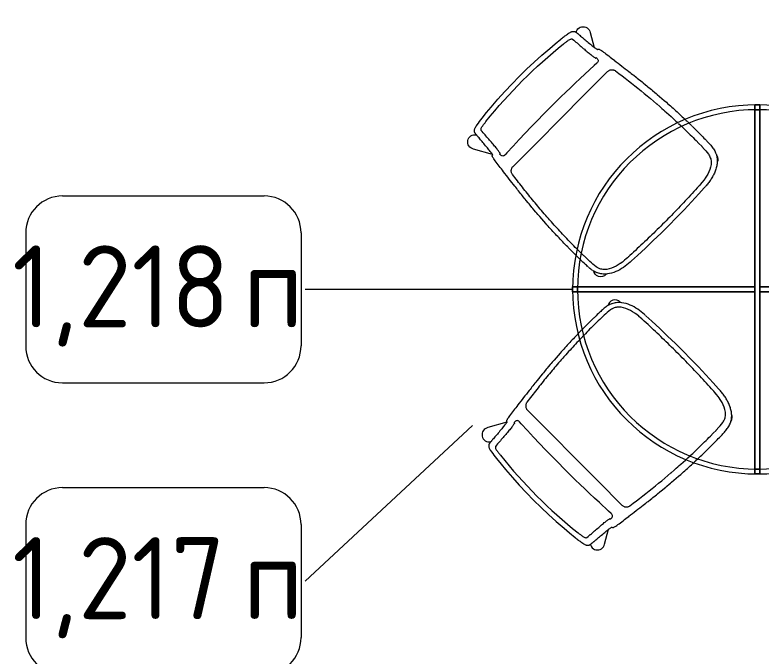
# Model space of a CAD drawing. Header units: millimetres. Extents: x 35840 to 252964, y -8553 to 29000.
# Drawn here: x 44651 to 46469, y 24746 to 26309 of the extents above; entities that cross this region are included whole.
import ezdxf

# ---------------------------------------------------------------- set-up
doc = ezdxf.new("R2010")
doc.units = ezdxf.units.MM
for name, color, linetype, lineweight in [('0-1', 7, 'Continuous', 9), ('I-FURN', 7, 'Continuous', 9), ('I-FURN-IDEN', 7, 'Continuous', 9)]:
    doc.layers.add(name, color=color, linetype=linetype, lineweight=lineweight)
doc.layers.add('I-FURN-1', color=9, linetype='Continuous', lineweight=9, true_color=0x808080)
doc.styles.add('GOST Common', font='GOST_Common.ttf', dxfattribs={"height": 200})

# ---------------------------------------------------------------- blocks, each defined once
blk = doc.blocks.new('1-кофетейбл круглый Duchamp _Minotti_ - 1_218п-V158-План расстановки мебели и оборудования 1 этажа в осях 12-23')
at = {"layer": 'I-FURN-1'}
for p, q in [((6, 450), (-6, 450)), ((-6, 450), (-6, 448.5)), ((-6, 448.5), (-6, 450)), ((-6, 450), (6, 450)), ((-6, 448.5), (-6, 438)), ((-6, 438), (-6, 448.5)), ((6, 438), (-6, 438)), ((-6, 438), (-6, 436.5)), ((-6, 436.5), (-6, 438)), ((-6, 438), (6, 438)), ((-6, 438), (6, 438)), ((6, 438), (-6, 438)), ((-6, 436.5), (-6, -436.5)), ((-6, 6), (-6, 436.5)), ((6, 448.5), (6, 450)), ((6, 450), (6, 448.5)), ((6, 438), (6, 448.5)), ((6, 448.5), (6, 438)), ((6, 436.5), (6, 438)), ((6, 438), (6, 436.5)), ((6, -436.5), (6, 436.5)), ((6, 436.5), (6, 6)), ((-450, 6), (-450, -6)), ((-450, -6), (-450, 6)), ((-438.5, 6), (-447.9, 6)), ((-447.9, 6), (-438.5, 6)), ((-438, 6), (-438, -6)), ((-438, -6), (-438, 6)), ((-438, -6), (-438, 6)), ((-438, 6), (-438, -6)), ((-6, 6), (-437.5, 6)), ((-437.5, 6), (-6, 6)), ((-6, -6), (-6, 6)), ((-6, 6), (-6, -6)), ((-6, -6), (-6, 6)), ((437.5, 6), (6, 6)), ((6, 6), (6, -6)), ((6, -6), (6, 6)), ((6, 6), (437.5, 6)), ((6, 6), (6, -6)), ((438, -6), (438, 5.3)), ((438, 5.3), (438, -6)), ((438, 5.3), (438, -6)), ((438, -6), (438, 5.3)), ((449.5, 6), (438.5, 6)), ((438.5, 6), (449.5, 6)), ((450, -6), (450, 6)), ((450, 6), (450, -6)), ((-448.5, -6), (-438, -6)), ((-438, -6), (-448.5, -6)), ((-437.5, -6), (-6, -6)), ((-6, -6), (-437.5, -6)), ((-6, -436.5), (-6, -6)), ((6, -6), (437.5, -6)), ((437.5, -6), (6, -6)), ((6, -6), (6, -436.5)), ((438.9, -6), (447.9, -6)), ((447.9, -6), (438.9, -6)), ((-6, -436.5), (-6, -438)), ((-6, -438), (-6, -436.5)), ((-6, -438), (6, -438)), ((6, -438), (-6, -438)), ((6, -438), (-6, -438)), ((-6, -438), (-6, -448.5)), ((-6, -448.5), (-6, -438)), ((-6, -438), (6, -438)), ((-6, -448.5), (-6, -450)), ((-6, -450), (-6, -448.5)), ((-6, -450), (6, -450)), ((6, -450), (-6, -450)), ((6, -438), (6, -436.5)), ((6, -436.5), (6, -438)), ((6, -448.5), (6, -438)), ((6, -438), (6, -448.5)), ((6, -450), (6, -448.5)), ((6, -448.5), (6, -450))]:
    blk.add_line(p, q, dxfattribs=at)
for radius, start, end in [(450, 360, 180), (450, 0, 180), (450, 360, 180), (450, 0, 180), (438, 0, 180), (438, 360, 180), (450, 180, 360), (450, 180, 0), (450, 180, 360), (450, 180, 0), (438, 180, 0), (438, 180, 360)]:
    blk.add_arc((0, 0), radius, start, end, dxfattribs=at)
blk = doc.blocks.new('Chairs-Back - 1_217п-25565272-План расстановки мебели и оборудования 1 этажа в осях 12-23')
at = {"layer": '0-1'}
blk.add_line((-211.9, 116.5), (-212, 118.7), dxfattribs=at)
blk.add_line((-211.9, 116.5), (-212, 118.7), dxfattribs=at)
at = {"layer": '0-1', "flags": 128}
for points in [[(-133, 253.1), (-130.8, 253.3), (-128.5, 253.4), (-126.2, 253.6), (-107.2, 254.5), (-80.7, 255.7), (-54.1, 256.5), (-27.6, 257), (-1, 257.2), (25.6, 257.1), (52.1, 256.7), (78.7, 256), (105.2, 255), (124.2, 254.1), (128.9, 253.9), (134.2, 253.5), (139.4, 253), (144.7, 252.3), (149.9, 251.4), (155.1, 250.2), (160.1, 248.9), (165.2, 247.3), (170.1, 245.4), (175, 243.3), (179.7, 240.8), (184.2, 238.1), (188.6, 235), (190.6, 233.4), (190.8, 233.2), (191.9, 233.4), (196.8, 232.9), (201.4, 231), (205.3, 227.9), (208.2, 223.8), (209.9, 219.2), (210.1, 214.2), (209, 209.5), (207.4, 206.7), (207.5, 206.2), (208.1, 203.5)], [(-133, 253.1), (-130.8, 253.3), (-128.5, 253.4), (-126.2, 253.6), (-107.2, 254.5), (-80.7, 255.7), (-54.1, 256.5), (-27.6, 257), (-1, 257.2), (25.6, 257.1), (52.1, 256.7), (78.7, 256), (105.2, 255), (124.2, 254.1), (128.9, 253.9), (134.2, 253.5), (139.4, 253), (144.7, 252.3), (149.9, 251.4), (155.1, 250.2), (160.1, 248.9), (165.2, 247.3), (170.1, 245.4), (175, 243.3), (179.7, 240.8), (184.2, 238.1), (188.6, 235), (190.6, 233.4), (192.6, 231.6), (194.5, 229.7), (196.3, 227.8), (198, 225.7)], [(-212.2, 145.4), (-212.2, 149.7), (-212.2, 151.9), (-212.2, 154.1), (-212.1, 156.3), (-212.1, 158.4), (-212.1, 160.6), (-212.1, 162.8), (-212, 167.2), (-211.9, 171.5), (-211.8, 175.9), (-211.8, 177.8), (-211.7, 180.2), (-211.6, 183), (-211.5, 185.8), (-211.4, 188.7), (-211.2, 191.5), (-211, 194.2), (-210.7, 197), (-210.3, 199.8), (-209.8, 202.5), (-209.3, 205.2), (-208.6, 207.8), (-207.8, 210.3), (-206.8, 212.7), (-206, 214.2), (-205.9, 214.4), (-205.6, 215.2), (-204.4, 217.7), (-203.7, 219), (-203.7, 219.2), (-202.2, 223.5), (-199.7, 227.3), (-196.3, 230.3), (-193.2, 231.9), (-192.5, 232.5), (-190.5, 234.2), (-188.3, 235.8), (-186.2, 237.3), (-183.9, 238.7), (-181.6, 240), (-179.3, 241.3), (-176.9, 242.4), (-174.5, 243.6), (-172.1, 244.6), (-169.6, 245.6), (-167.1, 246.5), (-164.6, 247.3), (-162.1, 248.1), (-159.6, 248.8), (-157, 249.5), (-154.4, 250.1), (-151.8, 250.7), (-149.3, 251.1), (-146.7, 251.6), (-144, 252), (-141.4, 252.3), (-138.8, 252.6), (-136.1, 252.9), (-133.5, 253.1)], [(-212.2, 145.4), (-212.2, 149.7), (-212.2, 151.9), (-212.2, 154.1), (-212.1, 156.3), (-212.1, 158.4), (-212.1, 160.6), (-212.1, 162.8), (-212, 167.2), (-211.9, 171.5), (-211.8, 175.9), (-211.8, 177.8), (-211.7, 180.2), (-211.6, 183), (-211.5, 185.8), (-211.4, 188.7), (-211.2, 191.5), (-211, 194.2), (-210.7, 197), (-210.3, 199.8), (-209.8, 202.5), (-209.3, 205.2), (-208.6, 207.8), (-207.8, 210.3), (-206.8, 212.7), (-206, 214.2), (-205.9, 214.4), (-205.6, 215.2), (-204.4, 217.7), (-203, 220.2), (-201.5, 222.6), (-199.9, 224.8), (-198.2, 226.8), (-196.4, 228.8), (-194.5, 230.7), (-192.5, 232.5), (-190.5, 234.2), (-188.3, 235.8), (-186.2, 237.3), (-183.9, 238.7), (-181.6, 240), (-179.3, 241.3), (-176.9, 242.4), (-174.5, 243.6), (-172.1, 244.6), (-169.6, 245.6), (-167.1, 246.5), (-164.6, 247.3), (-162.1, 248.1), (-159.6, 248.8), (-157, 249.5), (-154.4, 250.1), (-151.8, 250.7), (-149.3, 251.1), (-146.7, 251.6), (-144, 252), (-141.4, 252.3), (-138.8, 252.6), (-136.1, 252.9), (-133.5, 253.1)], [(-194.1, 147.9), (-194.1, 152.8), (-194.1, 157.8), (-194, 167.6), (-193.8, 177.5), (-193.8, 177.7), (-193.5, 187.7), (-193.2, 192.6), (-192.7, 197.6), (-192, 202.5), (-191.5, 204.9), (-190.8, 207.3), (-189.1, 212), (-188, 214.3), (-186.8, 216.4), (-185, 218.9), (-183, 221.2), (-178.4, 225.2), (-173.4, 228.6), (-168, 231.5), (-162.4, 233.9), (-156.7, 235.9), (-150.8, 237.5), (-144.8, 238.7), (-144.3, 238.8), (-144.3, 238.8), (-144.1, 238.9), (-143.1, 239), (-138.8, 239.7), (-132.7, 240.4), (-132.3, 240.4), (-131.8, 240.4), (-126.4, 240.8), (-122.6, 241.1), (-120.5, 241.2), (-119.9, 241.2), (-119.7, 241.2), (-119.3, 241.2), (-114.4, 241.5), (-108.3, 241.8), (-102.2, 242.1), (-96.1, 242.4), (-90, 242.6), (-83.9, 242.9), (-77.8, 243.1), (-71.6, 243.3), (-65.5, 243.5), (-59.4, 243.7), (-53.3, 243.8), (-47.2, 244), (-41.1, 244.1), (-35, 244.2), (-28.8, 244.3), (-22.7, 244.4), (-16.6, 244.5), (-10.5, 244.5), (-4.4, 244.6), (1.8, 244.6), (7.9, 244.6), (14, 244.6), (20.1, 244.6), (26.2, 244.5), (32.3, 244.5), (38.5, 244.4), (44.6, 244.3), (50.7, 244.2), (56.8, 244.1), (62.9, 244), (69, 243.8), (75.2, 243.6), (81.3, 243.5), (87.4, 243.3), (93.5, 243), (99.6, 242.8), (105.7, 242.6), (111.8, 242.3), (117.9, 242), (122.8, 241.8), (123.2, 241.8), (123.4, 241.8), (124.1, 241.7), (126.2, 241.6), (130.1, 241.4), (135.4, 241.1), (135.8, 241), (136.3, 241), (142.3, 240.3), (146.7, 239.7), (147.6, 239.6), (147.8, 239.5), (147.9, 239.5), (148.4, 239.4), (154.4, 238.2), (160.2, 236.6), (166, 234.6), (171.6, 232.3), (177, 229.4), (182, 226), (186.6, 222), (188.6, 219.7)], [(189.5, 218.5), (190.4, 217.3), (191.7, 215.2), (192.8, 212.9), (194.5, 208.2), (194.9, 207), (195.2, 205.8), (195.7, 203.4), (196.5, 198.5), (197, 193.5), (197.3, 188.6), (197.5, 183.6)], [(198.4, 225.2), (199.6, 223.5), (201.2, 221.2), (202.5, 218.7), (203.8, 216.1), (204.2, 215.3), (205, 213.6), (206, 211.3), (206.8, 208.8), (207.5, 206.2), (208.1, 203.5)], [(208.3, 202.2), (208.5, 200.7), (208.9, 198), (209.2, 195.2), (209.5, 192.4), (209.6, 190.7)], [(208.3, 202.2), (208.5, 200.7), (208.9, 198), (209.2, 195.2), (209.5, 192.4), (209.6, 190.7)], [(197.5, 183.4), (197.6, 178.6), (197.6, 177.9), (197.7, 173.1), (197.8, 168.3), (197.9, 163.9)], [(209.7, 189.6), (209.8, 186.8), (210, 184), (210.1, 181.2), (210.1, 178.8), (210.2, 176.4), (210.3, 172.5), (210.4, 168.1), (210.5, 163.8)], [(209.7, 189.6), (209.8, 186.8), (210, 184), (210.1, 181.2), (210.1, 178.8), (210.2, 176.4), (210.3, 172.5), (210.4, 168.1), (210.5, 163.8)], [(210.7, 149), (210.7, 146.4), (210.7, 141.9), (210.7, 137.6), (210.7, 133.3), (210.7, 131.1), (210.7, 128.9), (210.7, 126.8), (210.7, 124.6), (210.6, 122.4), (210.6, 120.2), (210.6, 115.9), (210.5, 111.5), (210.4, 107.1), (210.3, 102.8), (210.2, 98.4), (210.1, 94.1), (210, 89.7), (209.8, 85.4), (209.7, 81), (209.5, 76.6), (209.3, 72.3), (209.1, 67.9), (208.9, 63.5), (208.7, 59.2), (208.5, 54.8), (208.3, 50.5), (208, 46.1), (207.8, 41.8), (207.3, 34.5), (206.8, 27.2), (206.3, 19.9), (205.7, 12.6), (205.4, 8.8), (205.1, 5.1), (204.5, -2.1), (204.2, -5.9), (203.9, -9.6), (203.2, -16.7), (202.9, -20.5), (202.5, -24.2), (201.8, -31.4), (201.4, -35.2), (201, -38.9), (200.3, -46.2), (199.9, -50), (199.5, -53.7), (198.6, -61), (198.2, -64.7), (197.8, -68.4), (197.3, -72.2), (196.9, -75.9), (196.2, -81.4), (195.6, -86.8), (194.9, -92.3), (194.2, -97.8), (193.5, -103.4), (192.8, -108.9), (192.1, -114.5), (191.3, -120.1), (190.8, -124.4), (190.2, -128.7), (189.7, -133), (189.2, -137.2), (188.6, -141.5), (188.1, -145.6), (187.5, -149.5), (187, -153.1), (186.4, -156.2), (185.9, -158.9), (185.4, -161.1), (185, -162.9), (184.5, -164.5), (184.1, -165.8), (183.8, -166.7), (183.5, -167.3), (183.2, -167.7), (183, -167.9), (182.8, -168), (180.6, -168.1), (180.5, -168.7), (180.4, -169), (204.2, -211.2), (205.8, -214.2), (206.8, -217.4), (207.1, -220.8), (206.7, -224.2), (205.7, -227.5), (204, -230.5), (201.7, -233.1), (199, -235.3), (196, -236.9), (192.7, -237.9), (189.2, -238.2), (185.9, -237.9), (182.7, -236.9), (179.8, -235.4), (177.2, -233.3), (175.2, -230.8), (174.7, -230), (174.7, -230.2), (174.6, -231.2), (174.3, -233.3), (174.2, -234.4), (173.9, -235.4), (173.7, -236.5), (173.3, -237.5), (173.1, -238.1), (172.8, -238.6), (172.5, -239.1), (172.2, -239.6), (171.7, -240.2), (171.2, -240.8), (170.6, -241.4), (169.9, -242), (169.1, -242.5), (168.2, -243), (167.1, -243.5), (166, -244), (164.9, -244.4), (163.7, -244.7), (161.2, -245.4), (158.6, -246), (156, -246.5), (151, -247.3), (145.9, -248), (140.9, -248.7), (135.8, -249.3), (118.5, -251.1), (101.1, -252.8), (75.9, -254.7), (50.6, -256), (25.4, -256.9), (0.1, -257.2), (-25.2, -257), (-50.4, -256.3), (-75.7, -255), (-100.9, -253.2), (-118.3, -251.7), (-135.6, -249.9), (-138.2, -249.6), (-140.7, -249.3), (-143.2, -249), (-145.8, -248.7), (-148.3, -248.4), (-150.8, -248), (-153.4, -247.6), (-155.9, -247.2), (-158.5, -246.7), (-161, -246.2), (-163.5, -245.5), (-164.7, -245.1), (-165.9, -244.7), (-167, -244.3), (-168, -243.8), (-168.9, -243.3), (-169.8, -242.7), (-170.5, -242.2), (-171.1, -241.6), (-171.6, -241), (-172, -240.4), (-172.4, -239.9), (-172.7, -239.4), (-172.9, -238.9), (-173.2, -238.3), (-173.5, -237.3), (-173.8, -236.2), (-173.9, -235.6), (-176.5, -236.9), (-179.7, -237.9), (-183, -238.2), (-186.5, -237.9), (-189.8, -236.9), (-192.8, -235.3), (-195.5, -233.1), (-197.8, -230.5), (-199.5, -227.5), (-200.5, -224.2), (-200.9, -220.8), (-200.6, -217.4), (-199.6, -214.2), (-198, -211.2), (-179.3, -178), (-179.5, -176.5), (-179.7, -174.8), (-179.9, -173.2), (-180.2, -171.8), (-180.4, -170.6), (-180.6, -169.6), (-180.7, -168.9), (-182.9, -168.8), (-183.1, -168.8), (-183.3, -168.5), (-183.5, -168.2), (-183.8, -167.5), (-184.2, -166.7), (-184.6, -165.5), (-185.1, -163.9), (-185.5, -162.1), (-186.1, -160), (-186.6, -157.3), (-187.1, -154.2), (-187.7, -150.6), (-188.3, -146.7), (-188.8, -142.6), (-189.4, -138.4), (-189.9, -134.1), (-190.5, -129.8), (-191, -125.5), (-191.6, -121.2), (-191.6, -121), (-192.3, -115.4), (-193.1, -109.8), (-193.8, -104.3), (-194.5, -98.7), (-195.3, -93.3), (-196, -87.8), (-196.6, -82.4), (-197.3, -76.9), (-197.8, -73.2), (-198.3, -69.4), (-198.7, -65.7), (-199.2, -62), (-200, -54.6), (-200.4, -50.9), (-200.9, -47.1), (-201.7, -39.9), (-202.1, -36.2), (-202.5, -32.4), (-203.2, -25.2), (-203.6, -21.5), (-204, -17.7), (-204.7, -10.5), (-205, -6.8), (-205.3, -3), (-206, 4.1), (-206.3, 7.8), (-206.6, 11.6), (-207.2, 18.9), (-207.7, 26.2), (-208.3, 33.5), (-208.8, 40.8), (-209, 45.1), (-209.3, 49.5), (-209.6, 53.8), (-209.8, 58.3), (-210, 62.5), (-210.3, 67), (-210.5, 71.3), (-210.7, 75.7), (-210.9, 80), (-211, 84.4), (-211.2, 88.7), (-211.3, 93.1), (-211.5, 97.5), (-211.6, 101.8)], [(210.7, 149), (210.7, 146.4), (210.7, 141.9), (210.7, 137.6), (210.7, 133.3), (210.7, 131.1), (210.7, 128.9), (210.7, 126.8), (210.7, 124.6), (210.6, 122.4), (210.6, 120.2), (210.6, 115.9), (210.5, 111.5), (210.4, 107.1), (210.3, 102.8), (210.2, 98.4), (210.1, 94.1), (210, 89.7), (209.8, 85.4), (209.7, 81), (209.5, 76.6), (209.3, 72.3), (209.1, 67.9), (208.9, 63.5), (208.7, 59.2), (208.5, 54.8), (208.3, 50.5), (208, 46.1), (207.8, 41.8), (207.3, 34.5), (206.8, 27.2), (206.3, 19.9), (205.7, 12.6), (205.4, 8.8), (205.1, 5.1), (204.5, -2.1), (204.2, -5.9), (203.9, -9.6), (203.2, -16.7), (202.9, -20.5), (202.5, -24.2), (201.8, -31.4), (201.4, -35.2), (201, -38.9), (200.3, -46.2), (199.9, -50), (199.5, -53.7), (198.6, -61), (198.2, -64.7), (197.8, -68.4), (197.3, -72.2), (196.9, -75.9), (196.2, -81.4), (195.6, -86.8), (194.9, -92.3), (194.2, -97.8), (193.5, -103.4), (192.8, -108.9), (192.1, -114.5), (191.3, -120.1), (190.8, -124.4), (190.2, -128.7), (189.7, -133), (189.2, -137.2), (188.6, -141.5), (188.1, -145.6), (187.5, -149.5), (187, -153.1), (186.4, -156.2), (185.9, -158.9), (185.4, -161.1), (185, -162.9), (184.5, -164.5), (184.1, -165.8), (183.8, -166.7), (183.5, -167.3), (183.2, -167.7), (183, -167.9), (182.8, -168), (180.6, -168.1), (180.5, -168.7), (180.3, -169.8), (180.1, -171), (179.8, -172.4), (179.6, -174), (179.4, -175.7), (179.1, -178), (178.8, -180.6), (178.6, -183.3), (178.3, -186.3), (178, -189.3), (177.7, -192.6), (177.4, -195.9), (177.1, -199.4), (176.9, -202.5), (176.6, -205.7), (176.4, -208.9), (176.1, -212.2), (175.9, -214.9), (175.7, -217.7), (175.5, -220.5), (175.3, -223.3), (175.1, -225.2), (175, -227.1), (174.9, -228.1), (174.8, -229.2), (174.7, -230.2), (174.6, -231.2), (174.3, -233.3), (174.2, -234.4), (173.9, -235.4), (173.7, -236.5), (173.3, -237.5), (173.1, -238.1), (172.8, -238.6), (172.5, -239.1), (172.2, -239.6), (171.7, -240.2), (171.2, -240.8), (170.6, -241.4), (169.9, -242), (169.1, -242.5), (168.2, -243), (167.1, -243.5), (166, -244), (164.9, -244.4), (163.7, -244.7), (161.2, -245.4), (158.6, -246), (156, -246.5), (151, -247.3), (145.9, -248), (140.9, -248.7), (135.8, -249.3), (118.5, -251.1), (101.1, -252.8), (75.9, -254.7), (50.6, -256), (25.4, -256.9), (0.1, -257.2), (-25.2, -257), (-50.4, -256.3), (-75.7, -255), (-100.9, -253.2), (-118.3, -251.7), (-135.6, -249.9), (-138.2, -249.6), (-140.7, -249.3), (-143.2, -249), (-145.8, -248.7), (-148.3, -248.4), (-150.8, -248), (-153.4, -247.6), (-155.9, -247.2), (-158.5, -246.7), (-161, -246.2), (-163.5, -245.5), (-164.7, -245.1), (-165.9, -244.7), (-167, -244.3), (-168, -243.8), (-168.9, -243.3), (-169.8, -242.7), (-170.5, -242.2), (-171.1, -241.6), (-171.6, -241), (-172, -240.4), (-172.4, -239.9), (-172.7, -239.4), (-172.9, -238.9), (-173.2, -238.3), (-173.5, -237.3), (-173.8, -236.2), (-174, -235.2), (-174.2, -234.1), (-174.4, -233.2), (-174.5, -232), (-174.6, -231), (-174.7, -230), (-174.8, -229), (-174.9, -227.9), (-175, -226.9), (-175.1, -225.9), (-175.1, -224.9), (-175.2, -223.8), (-175.4, -221.1), (-175.6, -218.4), (-175.9, -215.7), (-176.1, -213.1), (-176.3, -209.8), (-176.6, -206.5), (-176.9, -203.3), (-177.1, -200.2), (-177.4, -196.7), (-177.7, -193.4), (-178, -190.2), (-178.3, -187.1), (-178.6, -184.2), (-178.9, -181.4), (-179.2, -178.9), (-179.5, -176.5), (-179.7, -174.8), (-179.9, -173.2), (-180.2, -171.8), (-180.4, -170.6), (-180.6, -169.6), (-180.7, -168.9), (-182.9, -168.8), (-183.1, -168.8), (-183.3, -168.5), (-183.5, -168.2), (-183.8, -167.5), (-184.2, -166.7), (-184.6, -165.5), (-185.1, -163.9), (-185.5, -162.1), (-186.1, -160), (-186.6, -157.3), (-187.1, -154.2), (-187.7, -150.6), (-188.3, -146.7), (-188.8, -142.6), (-189.4, -138.4), (-189.9, -134.1), (-190.5, -129.8), (-191, -125.5), (-191.6, -121.2), (-191.6, -121), (-192.3, -115.4), (-193.1, -109.8), (-193.8, -104.3), (-194.5, -98.7), (-195.3, -93.3), (-196, -87.8), (-196.6, -82.4), (-197.3, -76.9), (-197.8, -73.2), (-198.3, -69.4), (-198.7, -65.7), (-199.2, -62), (-200, -54.6), (-200.4, -50.9), (-200.9, -47.1), (-201.7, -39.9), (-202.1, -36.2), (-202.5, -32.4), (-203.2, -25.2), (-203.6, -21.5), (-204, -17.7), (-204.7, -10.5), (-205, -6.8), (-205.3, -3), (-206, 4.1), (-206.3, 7.8), (-206.6, 11.6), (-207.2, 18.9), (-207.7, 26.2), (-208.3, 33.5), (-208.8, 40.8), (-209, 45.1), (-209.3, 49.5), (-209.6, 53.8), (-209.8, 58.3), (-210, 62.5), (-210.3, 67), (-210.5, 71.3), (-210.7, 75.7), (-210.9, 80), (-211, 84.4), (-211.2, 88.7), (-211.3, 93.1), (-211.5, 97.5), (-211.6, 101.8)], [(-193.6, 109.2), (-193.7, 113.8), (-193.9, 121.8), (-194, 129.9), (-194.1, 137.9), (-194.1, 142.9), (-194.1, 147.9)], [(197.9, 163.5), (198, 158.7), (198, 155.7)], [(198, 153.7), (198.1, 148.8), (198.1, 143.8), (198.1, 141.5)], [(210.5, 161.6), (210.6, 159.4), (210.6, 157.2), (210.6, 155.5)], [(210.5, 161.6), (210.6, 159.4), (210.6, 157.2), (210.6, 155.5)], [(210.6, 155.1), (210.6, 152.9), (210.7, 150.7), (210.7, 149)], [(210.6, 155.1), (210.6, 152.9), (210.7, 150.7), (210.7, 149)], [(-212.1, 128), (-212.1, 130.1), (-212.1, 132.3), (-212.2, 136.7), (-212.2, 141), (-212.2, 145.4)], [(-212.1, 128), (-212.1, 130.1), (-212.1, 132.3), (-212.2, 136.7), (-212.2, 141), (-212.2, 145.4)], [(198.1, 141.5), (198.1, 138.8), (198.1, 133.9), (198, 128.9), (198, 123.9), (197.9, 118.9), (197.8, 114), (197.7, 109), (197.6, 104), (197.5, 99), (197.3, 94.1), (197.2, 89.1), (197, 84.1), (196.8, 79.2), (196.6, 74.2), (196.4, 69.2), (196.1, 64.2), (195.9, 59.3), (195.6, 54.3), (195.3, 49.3), (195.1, 46.1), (194.9, 42.2), (194.6, 37.8), (194.3, 32.4), (194, 27.9), (194, 27.4), (193.6, 22.5), (193.2, 17.6), (192.9, 12.6), (192.5, 7.7), (192.1, 2.8), (191.6, -2.1), (191.2, -7), (190.8, -11.9), (190.3, -16.8), (189.8, -21.7), (189.4, -26.6), (188.9, -31.5), (188.3, -36.4), (187.8, -41.3), (187.3, -46.2), (186.7, -51.1), (186.2, -56), (185.6, -61), (185, -65.9), (184.4, -70.8), (183.8, -75.6), (183.2, -80.5), (182.6, -85.4), (181.9, -90.2), (181.3, -95), (180.6, -99.9), (180.3, -101.4), (179.9, -102.8), (179.3, -104.2), (178.6, -105.6), (177.7, -106.9), (176.7, -108), (175.6, -109.1), (174.4, -110.1), (173.1, -110.9), (171.8, -111.6), (170.3, -112.1), (168.8, -112.5), (167.3, -112.8), (165.8, -112.8), (84.2, -112.8), (2.6, -113.1), (-79, -113.3), (-160.6, -113.6), (-162.1, -113.5), (-163.7, -113.3), (-165.2, -112.9), (-166.6, -112.4), (-168, -111.7), (-169.3, -110.9), (-170.5, -109.9), (-171.6, -108.8), (-172.6, -107.7), (-173.4, -106.4), (-174.2, -105.1), (-174.8, -103.7), (-175.2, -102.2), (-175.5, -100.7), (-176.2, -95.8), (-176.9, -91), (-178.2, -81.3), (-179.4, -71.6), (-180.7, -61.8), (-181.9, -52), (-183, -42.2), (-184.1, -32.4), (-185.1, -22.6), (-186.1, -12.8), (-187, -3), (-187.9, 6.9), (-188.7, 16.7), (-189.4, 26.6), (-189.5, 27.1), (-190.2, 37), (-190.4, 41.1), (-190.6, 43.5), (-190.9, 48.4), (-191.2, 53.4), (-191.5, 58.4), (-191.9, 66), (-192.3, 73.6), (-192.7, 81.6), (-193, 89.7), (-193.3, 96.6)], [(-212, 119.2), (-212, 121.4), (-212.1, 123.6), (-212.1, 125.8)], [(-212, 119.2), (-212, 121.4), (-212.1, 123.6), (-212.1, 125.8)], [(-211.8, 110.5), (-211.9, 114.9), (-211.9, 116.5)], [(-211.8, 110.5), (-211.9, 114.9), (-211.9, 116.5)], [(-211.7, 104.2), (-211.7, 106.2), (-211.8, 109.3)], [(-211.7, 104.2), (-211.7, 106.2), (-211.8, 109.3)], [(-193.3, 97.8), (-193.5, 105.7), (-193.6, 109.2)]]:
    blk.add_lwpolyline(points, dxfattribs=at)
blk.add_lwpolyline([(-165.1, -157.1), (-165.1, -155.3), (-165.1, -153.5), (-164.9, -152.1), (-164.5, -150.7), (-163.8, -149.5), (-162.9, -148.4), (-161.8, -147.6), (-160.6, -147), (-159.2, -146.6), (-157.4, -146.5), (-156.9, -146.4), (-156.6, -146.4), (-148.1, -146.9), (-117.4, -148.2), (-101.2, -148.8), (-85.1, -149.3), (-68.9, -149.6), (-52.7, -150), (-36.5, -150.2), (-20.3, -150.3), (1.3, -150.4), (22.9, -150.3), (44.5, -150.1), (66.1, -149.8), (87.7, -149.3), (109.2, -148.6), (130.8, -147.8), (153.4, -146.8), (159.2, -146.4), (159.6, -146.4), (160, -146.5), (161.8, -146.6), (163.2, -147), (164.4, -147.6), (165.5, -148.4), (166.4, -149.5), (167.1, -150.7), (167.6, -152.1), (167.7, -153.5), (167.7, -155.3), (167.7, -157.1), (167.7, -157.2), (167.5, -157.2), (167.2, -157.2), (166.8, -157.2), (166.2, -157.3), (166.1, -157.3), (165.9, -157.5), (165.7, -157.9), (165.4, -158.8), (165.1, -159.9), (164.8, -161.4), (164.5, -163.1), (164.2, -165), (163.9, -167), (163.6, -169.3), (163.3, -171.7), (163, -174.2), (162.8, -176.9), (162.5, -179.7), (162.2, -182.6), (162, -185.7), (161.7, -188.8), (161.5, -191.9), (161.2, -195.2), (161, -198.5), (160.8, -201.8), (160.5, -205.2), (160.3, -208.6), (160, -212), (159.8, -215.4), (159.6, -218.8), (159.6, -218.9), (159.3, -222.4), (158.9, -225.9), (158.6, -229.4), (158.4, -230.2), (157.9, -231.1), (157.1, -231.9), (156.1, -232.7), (154.8, -233.4), (153.2, -234.1), (151.4, -234.6), (149.4, -235), (147.8, -235.3), (146.1, -235.5), (144.3, -235.7), (142.5, -236), (140.7, -236.2), (138.8, -236.4), (137, -236.6), (135.1, -236.8), (118.4, -238.6), (101.7, -240.1), (84.9, -241.4), (68.2, -242.5), (51.5, -243.3), (34.8, -243.9), (18, -244.3), (1.3, -244.4), (-15.4, -244.3), (-32.2, -243.9), (-48.9, -243.3), (-65.6, -242.5), (-82.3, -241.4), (-99.1, -240.1), (-115.8, -238.6), (-132.5, -236.8), (-134.4, -236.6), (-136.2, -236.4), (-138.1, -236.2), (-139.9, -236), (-141.7, -235.7), (-143.5, -235.5), (-145.2, -235.3), (-146.8, -235), (-148.8, -234.6), (-150.6, -234.1), (-152.2, -233.4), (-153.5, -232.7), (-154.5, -231.9), (-155.3, -231.1), (-155.8, -230.2), (-156, -229.4), (-156.3, -225.9), (-156.7, -222.4), (-157, -218.9), (-157, -218.8), (-157.2, -215.4), (-157.4, -212), (-157.7, -208.6), (-157.9, -205.2), (-158.1, -201.8), (-158.4, -198.5), (-158.6, -195.2), (-158.9, -191.9), (-159.1, -188.8), (-159.4, -185.7), (-159.6, -182.6), (-159.9, -179.7), (-160.2, -176.9), (-160.4, -174.2), (-160.7, -171.7), (-161, -169.3), (-161.3, -167), (-161.6, -165), (-161.9, -163.1), (-162.2, -161.4), (-162.5, -159.9), (-162.8, -158.8), (-163.1, -157.9), (-163.3, -157.5), (-163.5, -157.3), (-164.2, -157.2), (-164.6, -157.2), (-164.9, -157.2), (-165.1, -157.2)], close=True, dxfattribs=at)
blk = doc.blocks.new('Chairs-Back - 1_217п-V159-План расстановки мебели и оборудования 1 этажа в осях 12-23')
at = {"layer": '0-1'}
for p, q in [((-211, -84.9), (-211.2, -88.7)), ((-211, -84.9), (-211.2, -88.7)), ((-192.7, -81.8), (-193, -89.4)), ((-192.4, -75.8), (-192.7, -81.6)), ((197.8, -114), (197.7, -109))]:
    blk.add_line(p, q, dxfattribs=at)
at = {"layer": '0-1', "flags": 128}
for points in [[(210.4, -107.1), (210.3, -102.8), (210.2, -98.4), (210.1, -94.1), (210, -89.7), (209.8, -85.4), (209.7, -81), (209.5, -76.6), (209.3, -72.3), (209.1, -67.9), (208.9, -63.5), (208.7, -59.2), (208.5, -54.8), (208.3, -50.5), (208, -46.1), (207.8, -41.8), (207.3, -34.5), (206.8, -27.2), (206.3, -19.9), (205.7, -12.6), (205.4, -8.8), (205.1, -5.1), (204.5, 2.1), (204.2, 5.9), (203.9, 9.6), (203.2, 16.7), (202.9, 20.5), (202.5, 24.2), (201.8, 31.4), (201.4, 35.2), (201, 38.9), (200.3, 46.2), (199.9, 50), (199.5, 53.7), (198.6, 61), (198.2, 64.7), (197.8, 68.4), (197.3, 72.2), (196.9, 75.9), (196.2, 81.4), (195.6, 86.8), (194.9, 92.3), (194.2, 97.8), (193.5, 103.4), (192.8, 108.9), (192.1, 114.5), (191.3, 120.1), (190.8, 124.4), (190.2, 128.7), (189.7, 133), (189.2, 137.2), (188.6, 141.5), (188.1, 145.6), (187.5, 149.5), (187, 153.1), (186.4, 156.2), (185.9, 158.9), (185.4, 161.1), (185, 162.9), (184.5, 164.5), (184.1, 165.8), (183.8, 166.7), (183.5, 167.3), (183.2, 167.7), (183, 167.9), (182.8, 168), (180.6, 168.1), (180.5, 168.7), (180.4, 169), (204.2, 211.2), (205.8, 214.2), (206.8, 217.4), (207.1, 220.8), (206.7, 224.2), (205.7, 227.5), (204, 230.5), (201.7, 233.1), (199, 235.3), (196, 236.9), (192.7, 237.9), (189.2, 238.2), (185.9, 237.9), (182.7, 236.9), (179.8, 235.4), (177.2, 233.3), (175.2, 230.8), (174.7, 230), (174.7, 230.2), (174.6, 231.2), (174.3, 233.3), (174.2, 234.4), (173.9, 235.4), (173.7, 236.5), (173.3, 237.5), (173.1, 238.1), (172.8, 238.6), (172.5, 239.1), (172.2, 239.6), (171.7, 240.2), (171.2, 240.8), (170.6, 241.4), (169.9, 242), (169.1, 242.5), (168.2, 243), (167.1, 243.5), (166, 244), (164.9, 244.4), (163.7, 244.7), (161.2, 245.4), (158.6, 246), (156, 246.5), (151, 247.3), (145.9, 248), (140.9, 248.7), (135.8, 249.3), (118.5, 251.1), (101.1, 252.8), (75.9, 254.7), (50.6, 256), (25.4, 256.9), (0.1, 257.2), (-25.2, 257), (-50.4, 256.3), (-75.7, 255), (-100.9, 253.2), (-118.3, 251.7), (-135.6, 249.9), (-138.2, 249.6), (-140.7, 249.3), (-143.2, 249), (-145.8, 248.7), (-148.3, 248.4), (-150.8, 248), (-153.4, 247.6), (-155.9, 247.2), (-158.5, 246.7), (-161, 246.2), (-163.5, 245.5), (-164.7, 245.1), (-165.9, 244.7), (-167, 244.3), (-168, 243.8), (-168.9, 243.3), (-169.8, 242.7), (-170.5, 242.2), (-171.1, 241.6), (-171.6, 241), (-172, 240.4), (-172.4, 239.9), (-172.7, 239.4), (-172.9, 238.9), (-173.2, 238.3), (-173.5, 237.3), (-173.8, 236.2), (-173.9, 235.6), (-176.5, 236.9), (-179.7, 237.9), (-183, 238.2), (-186.5, 237.9), (-189.8, 236.9), (-192.8, 235.3), (-195.5, 233.1), (-197.8, 230.5), (-199.5, 227.5), (-200.5, 224.2), (-200.9, 220.8), (-200.6, 217.4), (-199.6, 214.2), (-198, 211.2), (-179.3, 178), (-179.5, 176.5), (-179.7, 174.8), (-179.9, 173.2), (-180.2, 171.8), (-180.4, 170.6), (-180.6, 169.6), (-180.7, 168.9), (-182.9, 168.8), (-183.1, 168.8), (-183.3, 168.5), (-183.5, 168.2), (-183.8, 167.5), (-184.2, 166.7), (-184.6, 165.5), (-185.1, 163.9), (-185.5, 162.1), (-186.1, 160), (-186.6, 157.3), (-187.1, 154.2), (-187.7, 150.6), (-188.3, 146.7), (-188.8, 142.6), (-189.4, 138.4), (-189.9, 134.1), (-190.5, 129.8), (-191, 125.5), (-191.6, 121.2), (-191.6, 121), (-192.3, 115.4), (-193.1, 109.8), (-193.8, 104.3), (-194.5, 98.7), (-195.3, 93.3), (-196, 87.8), (-196.6, 82.4), (-197.3, 76.9), (-197.8, 73.2), (-198.3, 69.4), (-198.7, 65.7), (-199.2, 62), (-200, 54.6), (-200.4, 50.9), (-200.9, 47.1), (-201.7, 39.9), (-202.1, 36.2), (-202.5, 32.4), (-203.2, 25.2), (-203.6, 21.5), (-204, 17.7), (-204.7, 10.5), (-205, 6.8), (-205.3, 3), (-206, -4.1), (-206.3, -7.8), (-206.6, -11.6), (-207.2, -18.9), (-207.7, -26.2), (-208.3, -33.5), (-208.8, -40.8), (-209, -45.1), (-209.3, -49.5), (-209.6, -53.8), (-209.8, -58.3), (-210, -62.5), (-210.3, -67), (-210.5, -71.3), (-210.7, -75.7), (-210.9, -80), (-211, -84.4)], [(210.4, -107.1), (210.3, -102.8), (210.2, -98.4), (210.1, -94.1), (210, -89.7), (209.8, -85.4), (209.7, -81), (209.5, -76.6), (209.3, -72.3), (209.1, -67.9), (208.9, -63.5), (208.7, -59.2), (208.5, -54.8), (208.3, -50.5), (208, -46.1), (207.8, -41.8), (207.3, -34.5), (206.8, -27.2), (206.3, -19.9), (205.7, -12.6), (205.4, -8.8), (205.1, -5.1), (204.5, 2.1), (204.2, 5.9), (203.9, 9.6), (203.2, 16.7), (202.9, 20.5), (202.5, 24.2), (201.8, 31.4), (201.4, 35.2), (201, 38.9), (200.3, 46.2), (199.9, 50), (199.5, 53.7), (198.6, 61), (198.2, 64.7), (197.8, 68.4), (197.3, 72.2), (196.9, 75.9), (196.2, 81.4), (195.6, 86.8), (194.9, 92.3), (194.2, 97.8), (193.5, 103.4), (192.8, 108.9), (192.1, 114.5), (191.3, 120.1), (190.8, 124.4), (190.2, 128.7), (189.7, 133), (189.2, 137.2), (188.6, 141.5), (188.1, 145.6), (187.5, 149.5), (187, 153.1), (186.4, 156.2), (185.9, 158.9), (185.4, 161.1), (185, 162.9), (184.5, 164.5), (184.1, 165.8), (183.8, 166.7), (183.5, 167.3), (183.2, 167.7), (183, 167.9), (182.8, 168), (180.6, 168.1), (180.5, 168.7), (180.3, 169.8), (180.1, 171), (179.8, 172.4), (179.6, 174), (179.4, 175.7), (179.1, 178), (178.8, 180.6), (178.6, 183.3), (178.3, 186.3), (178, 189.3), (177.7, 192.6), (177.4, 195.9), (177.1, 199.4), (176.9, 202.5), (176.6, 205.7), (176.4, 208.9), (176.1, 212.2), (175.9, 214.9), (175.7, 217.7), (175.5, 220.5), (175.3, 223.3), (175.1, 225.2), (175, 227.1), (174.9, 228.1), (174.8, 229.2), (174.7, 230.2), (174.6, 231.2), (174.3, 233.3), (174.2, 234.4), (173.9, 235.4), (173.7, 236.5), (173.3, 237.5), (173.1, 238.1), (172.8, 238.6), (172.5, 239.1), (172.2, 239.6), (171.7, 240.2), (171.2, 240.8), (170.6, 241.4), (169.9, 242), (169.1, 242.5), (168.2, 243), (167.1, 243.5), (166, 244), (164.9, 244.4), (163.7, 244.7), (161.2, 245.4), (158.6, 246), (156, 246.5), (151, 247.3), (145.9, 248), (140.9, 248.7), (135.8, 249.3), (118.5, 251.1), (101.1, 252.8), (75.9, 254.7), (50.6, 256), (25.4, 256.9), (0.1, 257.2), (-25.2, 257), (-50.4, 256.3), (-75.7, 255), (-100.9, 253.2), (-118.3, 251.7), (-135.6, 249.9), (-138.2, 249.6), (-140.7, 249.3), (-143.2, 249), (-145.8, 248.7), (-148.3, 248.4), (-150.8, 248), (-153.4, 247.6), (-155.9, 247.2), (-158.5, 246.7), (-161, 246.2), (-163.5, 245.5), (-164.7, 245.1), (-165.9, 244.7), (-167, 244.3), (-168, 243.8), (-168.9, 243.3), (-169.8, 242.7), (-170.5, 242.2), (-171.1, 241.6), (-171.6, 241), (-172, 240.4), (-172.4, 239.9), (-172.7, 239.4), (-172.9, 238.9), (-173.2, 238.3), (-173.5, 237.3), (-173.8, 236.2), (-174, 235.2), (-174.2, 234.1), (-174.4, 233.2), (-174.5, 232), (-174.6, 231), (-174.7, 230), (-174.8, 229), (-174.9, 227.9), (-175, 226.9), (-175.1, 225.9), (-175.1, 224.9), (-175.2, 223.8), (-175.4, 221.1), (-175.6, 218.4), (-175.9, 215.7), (-176.1, 213.1), (-176.3, 209.8), (-176.6, 206.5), (-176.9, 203.3), (-177.1, 200.2), (-177.4, 196.7), (-177.7, 193.4), (-178, 190.2), (-178.3, 187.1), (-178.6, 184.2), (-178.9, 181.4), (-179.2, 178.9), (-179.5, 176.5), (-179.7, 174.8), (-179.9, 173.2), (-180.2, 171.8), (-180.4, 170.6), (-180.6, 169.6), (-180.7, 168.9), (-182.9, 168.8), (-183.1, 168.8), (-183.3, 168.5), (-183.5, 168.2), (-183.8, 167.5), (-184.2, 166.7), (-184.6, 165.5), (-185.1, 163.9), (-185.5, 162.1), (-186.1, 160), (-186.6, 157.3), (-187.1, 154.2), (-187.7, 150.6), (-188.3, 146.7), (-188.8, 142.6), (-189.4, 138.4), (-189.9, 134.1), (-190.5, 129.8), (-191, 125.5), (-191.6, 121.2), (-191.6, 121), (-192.3, 115.4), (-193.1, 109.8), (-193.8, 104.3), (-194.5, 98.7), (-195.3, 93.3), (-196, 87.8), (-196.6, 82.4), (-197.3, 76.9), (-197.8, 73.2), (-198.3, 69.4), (-198.7, 65.7), (-199.2, 62), (-200, 54.6), (-200.4, 50.9), (-200.9, 47.1), (-201.7, 39.9), (-202.1, 36.2), (-202.5, 32.4), (-203.2, 25.2), (-203.6, 21.5), (-204, 17.7), (-204.7, 10.5), (-205, 6.8), (-205.3, 3), (-206, -4.1), (-206.3, -7.8), (-206.6, -11.6), (-207.2, -18.9), (-207.7, -26.2), (-208.3, -33.5), (-208.8, -40.8), (-209, -45.1), (-209.3, -49.5), (-209.6, -53.8), (-209.8, -58.3), (-210, -62.5), (-210.3, -67), (-210.5, -71.3), (-210.7, -75.7), (-210.9, -80), (-211, -84.4)], [(197.5, -99), (197.3, -94.1), (197.2, -89.1), (197, -84.1), (196.8, -79.2), (196.6, -74.2), (196.4, -69.2), (196.1, -64.2), (195.9, -59.3), (195.6, -54.3), (195.3, -49.3), (195.1, -46.1), (194.9, -42.2), (194.6, -37.8), (194.3, -32.4), (194, -27.9), (194, -27.4), (193.6, -22.5), (193.2, -17.6), (192.9, -12.6), (192.5, -7.7), (192.1, -2.8), (191.6, 2.1), (191.2, 7), (190.8, 11.9), (190.3, 16.8), (189.8, 21.7), (189.4, 26.6), (188.9, 31.5), (188.3, 36.4), (187.8, 41.3), (187.3, 46.2), (186.7, 51.1), (186.2, 56), (185.6, 61), (185, 65.9), (184.4, 70.8), (183.8, 75.6), (183.2, 80.5), (182.6, 85.4), (181.9, 90.2), (181.3, 95), (180.6, 99.9), (180.3, 101.4), (179.9, 102.8), (179.3, 104.2), (178.6, 105.6), (177.7, 106.9), (176.7, 108), (175.6, 109.1), (174.4, 110.1), (173.1, 110.9), (171.8, 111.6), (170.3, 112.1), (168.8, 112.5), (167.3, 112.8), (165.8, 112.8), (84.2, 112.8), (2.6, 113.1), (-79, 113.3), (-160.6, 113.6), (-162.1, 113.5), (-163.7, 113.3), (-165.2, 112.9), (-166.6, 112.4), (-168, 111.7), (-169.3, 110.9), (-170.5, 109.9), (-171.6, 108.8), (-172.6, 107.7), (-173.4, 106.4), (-174.2, 105.1), (-174.8, 103.7), (-175.2, 102.2), (-175.5, 100.7), (-176.2, 95.8), (-176.9, 91), (-178.2, 81.3), (-179.4, 71.6), (-180.7, 61.8), (-181.9, 52), (-183, 42.2), (-184.1, 32.4), (-185.1, 22.6), (-186.1, 12.8), (-187, 3), (-187.9, -6.9), (-188.7, -16.7), (-189.4, -26.6), (-189.5, -27.1), (-190.2, -37), (-190.4, -41.1), (-190.6, -43.5), (-190.9, -48.4), (-191.2, -53.4), (-191.5, -58.4), (-191.9, -66), (-192.3, -73.6), (-192.4, -75.8)], [(-211.2, -89), (-211.3, -93.1), (-211.5, -97.5)], [(-211.2, -89), (-211.3, -93.1), (-211.5, -97.5)], [(-193, -89.7), (-193.3, -97.7), (-193.5, -105.7), (-193.7, -113.8), (-193.9, -121.8), (-194, -129.9), (-194.1, -137.9), (-194.1, -142.9), (-194.1, -147.9)], [(-211.5, -98.4), (-211.6, -101.8), (-211.7, -106.2), (-211.8, -110.5), (-211.9, -114.9), (-212, -119.2), (-212, -121.4), (-212.1, -123.6), (-212.1, -125.8), (-212.1, -128), (-212.1, -130.1), (-212.1, -132.3), (-212.2, -136.7), (-212.2, -141), (-212.2, -145.4)], [(-211.5, -98.4), (-211.6, -101.8), (-211.7, -106.2), (-211.8, -110.5), (-211.9, -114.9), (-212, -119.2), (-212, -121.4), (-212.1, -123.6), (-212.1, -125.8), (-212.1, -128), (-212.1, -130.1), (-212.1, -132.3), (-212.2, -136.7), (-212.2, -141), (-212.2, -145.4)], [(197.7, -108.8), (197.6, -104), (197.5, -100.2)], [(210.6, -121.9), (210.6, -120.2), (210.6, -115.9), (210.5, -111.5), (210.4, -107.9)], [(210.6, -121.9), (210.6, -120.2), (210.6, -115.9), (210.5, -111.5), (210.4, -107.9)], [(111.8, -242.3), (117.9, -242), (122.8, -241.8), (123.2, -241.8), (123.4, -241.8), (124.1, -241.7), (126.2, -241.6), (130.1, -241.4), (135.4, -241.1), (135.8, -241), (136.3, -241), (142.3, -240.3), (146.7, -239.7), (147.6, -239.6), (147.8, -239.5), (147.9, -239.5), (148.4, -239.4), (154.4, -238.2), (160.2, -236.6), (166, -234.6), (171.6, -232.3), (177, -229.4), (182, -226), (186.6, -222), (188.6, -219.7), (189.5, -218.5), (190.4, -217.3), (191.7, -215.2), (192.8, -212.9), (194.5, -208.2), (194.9, -207), (195.2, -205.8), (195.7, -203.4), (196.5, -198.5), (197, -193.5), (197.3, -188.6), (197.5, -183.6), (197.6, -178.6), (197.6, -177.9), (197.7, -173.1), (197.8, -168.3), (197.9, -163.5), (198, -158.7), (198, -153.7), (198.1, -148.8), (198.1, -143.8), (198.1, -138.8), (198.1, -133.9), (198, -128.9), (198, -124.5)], [(198, -123.9), (197.9, -118.9), (197.8, -114.3)], [(210.7, -145.8), (210.7, -141.9), (210.7, -137.6), (210.7, -133.3), (210.7, -131.1), (210.7, -128.9), (210.7, -126.8), (210.7, -124.6), (210.6, -122.4)], [(210.7, -145.8), (210.7, -141.9), (210.7, -137.6), (210.7, -133.3), (210.7, -131.1), (210.7, -128.9), (210.7, -126.8), (210.7, -124.6), (210.6, -122.4)], [(-212.2, -145.4), (-212.2, -149.7), (-212.2, -151.9), (-212.2, -154.1), (-212.1, -156.3), (-212.1, -158.4), (-212.1, -160.6), (-212.1, -162.8), (-212, -167.2), (-211.9, -171.5), (-211.8, -175.9), (-211.8, -177.8), (-211.7, -180.2), (-211.6, -183), (-211.5, -185.8), (-211.4, -188.7), (-211.2, -191.5), (-211, -194.2), (-210.7, -197), (-210.3, -199.8), (-209.8, -202.5), (-209.3, -205.2), (-208.6, -207.8), (-207.8, -210.3), (-206.8, -212.7), (-206, -214.2), (-205.9, -214.4), (-205.6, -215.2), (-204.4, -217.7), (-203.7, -219), (-203.7, -219.2), (-202.2, -223.5), (-199.7, -227.3), (-196.3, -230.3), (-193.2, -231.9), (-192.5, -232.5), (-190.5, -234.2), (-188.3, -235.8), (-186.2, -237.3), (-183.9, -238.7), (-181.6, -240), (-179.3, -241.3), (-176.9, -242.4), (-174.5, -243.6), (-172.1, -244.6)], [(-212.2, -145.4), (-212.2, -149.7), (-212.2, -151.9), (-212.2, -154.1), (-212.1, -156.3), (-212.1, -158.4), (-212.1, -160.6), (-212.1, -162.8), (-212, -167.2), (-211.9, -171.5), (-211.8, -175.9), (-211.8, -177.8), (-211.7, -180.2), (-211.6, -183), (-211.5, -185.8), (-211.4, -188.7), (-211.2, -191.5), (-211, -194.2), (-210.7, -197), (-210.3, -199.8), (-209.8, -202.5), (-209.3, -205.2), (-208.6, -207.8), (-207.8, -210.3), (-206.8, -212.7), (-206, -214.2), (-205.9, -214.4), (-205.6, -215.2), (-204.4, -217.7), (-203, -220.2), (-201.5, -222.6), (-199.9, -224.8), (-198.2, -226.8), (-196.4, -228.8), (-194.5, -230.7), (-192.5, -232.5), (-190.5, -234.2), (-188.3, -235.8), (-186.2, -237.3), (-183.9, -238.7), (-181.6, -240), (-179.3, -241.3), (-176.9, -242.4), (-174.5, -243.6), (-172.1, -244.6)], [(-194.1, -147.9), (-194.1, -152.8), (-194.1, -157.8), (-194, -167.6), (-193.8, -177.5), (-193.8, -177.7), (-193.5, -187.7), (-193.2, -192.6), (-192.7, -197.6), (-192, -202.5), (-191.5, -204.9), (-190.8, -207.3), (-189.1, -212), (-188, -214.3), (-186.8, -216.4), (-185, -218.9), (-183, -221.2), (-178.4, -225.2), (-173.4, -228.6), (-168, -231.5)], [(125.4, -254.1), (128.9, -253.9), (134.2, -253.5), (139.4, -253), (144.7, -252.3), (149.9, -251.4), (155.1, -250.2), (160.1, -248.9), (165.2, -247.3), (170.1, -245.4), (175, -243.3), (179.7, -240.8), (184.2, -238.1), (188.6, -235), (190.6, -233.4), (190.8, -233.2), (191.9, -233.4), (196.8, -232.9), (201.4, -231), (205.3, -227.9), (208.2, -223.8), (209.9, -219.2), (210.1, -214.2), (209, -209.5), (207.4, -206.7), (207.5, -206.2), (208.1, -203.5), (208.5, -200.7), (208.9, -198), (209.2, -195.2), (209.5, -192.4), (209.7, -189.6), (209.8, -186.8), (210, -184), (210.1, -181.2), (210.1, -178.8), (210.2, -176.4), (210.3, -172.5), (210.4, -168.1), (210.5, -163.8), (210.5, -161.6), (210.6, -159.4), (210.6, -157.2), (210.6, -155.1), (210.6, -152.9), (210.7, -150.7), (210.7, -146.4)], [(125.4, -254.1), (128.9, -253.9), (134.2, -253.5), (139.4, -253), (144.7, -252.3), (149.9, -251.4), (155.1, -250.2), (160.1, -248.9), (165.2, -247.3), (170.1, -245.4), (175, -243.3), (179.7, -240.8), (184.2, -238.1), (188.6, -235), (190.6, -233.4), (192.6, -231.6), (194.5, -229.7), (196.3, -227.8), (198, -225.7), (199.6, -223.5), (201.2, -221.2), (202.5, -218.7), (203.8, -216.1), (204.2, -215.3), (205, -213.6), (206, -211.3), (206.8, -208.8), (207.5, -206.2), (208.1, -203.5), (208.5, -200.7), (208.9, -198), (209.2, -195.2), (209.5, -192.4), (209.7, -189.6), (209.8, -186.8), (210, -184), (210.1, -181.2), (210.1, -178.8), (210.2, -176.4), (210.3, -172.5), (210.4, -168.1), (210.5, -163.8), (210.5, -161.6), (210.6, -159.4), (210.6, -157.2), (210.6, -155.1), (210.6, -152.9), (210.7, -150.7), (210.7, -146.4)], [(-167.9, -231.5), (-162.4, -233.9), (-156.7, -235.9), (-150.8, -237.5), (-144.8, -238.7), (-144.3, -238.8), (-144.3, -238.8), (-144.1, -238.9), (-143.1, -239), (-138.8, -239.7), (-132.7, -240.4), (-132.3, -240.4), (-131.8, -240.4), (-126.4, -240.8), (-122.6, -241.1), (-120.5, -241.2), (-119.9, -241.2), (-119.7, -241.2), (-119.3, -241.2), (-114.4, -241.5), (-108.3, -241.8), (-102.2, -242.1), (-96.1, -242.4), (-90, -242.6), (-83.9, -242.9), (-77.8, -243.1), (-71.6, -243.3), (-65.5, -243.5), (-59.4, -243.7), (-53.3, -243.8), (-47.2, -244), (-41.1, -244.1), (-35, -244.2), (-28.8, -244.3), (-22.7, -244.4), (-16.6, -244.5), (-10.5, -244.5), (-4.4, -244.6), (1.8, -244.6), (7.9, -244.6), (14, -244.6), (20.1, -244.6), (26.2, -244.5), (32.3, -244.5), (38.5, -244.4), (44.6, -244.3), (50.7, -244.2), (56.8, -244.1), (62.9, -244), (69, -243.8), (75.2, -243.6), (81.3, -243.5), (87.4, -243.3), (93.5, -243), (99.6, -242.8), (105.7, -242.6), (111.6, -242.3)], [(-171.8, -244.7), (-169.6, -245.6), (-167.1, -246.5), (-164.6, -247.3), (-162.1, -248.1), (-159.6, -248.8), (-157, -249.5), (-154.4, -250.1), (-151.8, -250.7), (-149.3, -251.1), (-146.7, -251.6), (-144, -252), (-141.4, -252.3), (-138.8, -252.6), (-136.1, -252.9), (-133.5, -253.1), (-130.8, -253.3), (-128.5, -253.4), (-126.2, -253.6), (-107.2, -254.5), (-80.7, -255.7), (-54.1, -256.5), (-27.6, -257), (-1, -257.2), (25.6, -257.1), (52.1, -256.7), (78.7, -256), (105.2, -255), (124.2, -254.1)], [(-171.8, -244.7), (-169.6, -245.6), (-167.1, -246.5), (-164.6, -247.3), (-162.1, -248.1), (-159.6, -248.8), (-157, -249.5), (-154.4, -250.1), (-151.8, -250.7), (-149.3, -251.1), (-146.7, -251.6), (-144, -252), (-141.4, -252.3), (-138.8, -252.6), (-136.1, -252.9), (-133.5, -253.1), (-130.8, -253.3), (-128.5, -253.4), (-126.2, -253.6), (-107.2, -254.5), (-80.7, -255.7), (-54.1, -256.5), (-27.6, -257), (-1, -257.2), (25.6, -257.1), (52.1, -256.7), (78.7, -256), (105.2, -255), (124.2, -254.1)]]:
    blk.add_lwpolyline(points, dxfattribs=at)
blk.add_lwpolyline([(-165.1, 157.1), (-165.1, 155.3), (-165.1, 153.5), (-164.9, 152.1), (-164.5, 150.7), (-163.8, 149.5), (-162.9, 148.4), (-161.8, 147.6), (-160.6, 147), (-159.2, 146.6), (-157.4, 146.5), (-156.9, 146.4), (-156.6, 146.4), (-148.1, 146.9), (-117.4, 148.2), (-101.2, 148.8), (-85.1, 149.3), (-68.9, 149.6), (-52.7, 150), (-36.5, 150.2), (-20.3, 150.3), (1.3, 150.4), (22.9, 150.3), (44.5, 150.1), (66.1, 149.8), (87.7, 149.3), (109.2, 148.6), (130.8, 147.8), (153.4, 146.8), (159.2, 146.4), (159.6, 146.4), (160, 146.5), (161.8, 146.6), (163.2, 147), (164.4, 147.6), (165.5, 148.4), (166.4, 149.5), (167.1, 150.7), (167.6, 152.1), (167.7, 153.5), (167.7, 155.3), (167.7, 157.1), (167.7, 157.2), (167.5, 157.2), (167.2, 157.2), (166.8, 157.2), (166.2, 157.3), (166.1, 157.3), (165.9, 157.5), (165.7, 157.9), (165.4, 158.8), (165.1, 159.9), (164.8, 161.4), (164.5, 163.1), (164.2, 165), (163.9, 167), (163.6, 169.3), (163.3, 171.7), (163, 174.2), (162.8, 176.9), (162.5, 179.7), (162.2, 182.6), (162, 185.7), (161.7, 188.8), (161.5, 191.9), (161.2, 195.2), (161, 198.5), (160.8, 201.8), (160.5, 205.2), (160.3, 208.6), (160, 212), (159.8, 215.4), (159.6, 218.8), (159.6, 218.9), (159.3, 222.4), (158.9, 225.9), (158.6, 229.4), (158.4, 230.2), (157.9, 231.1), (157.1, 231.9), (156.1, 232.7), (154.8, 233.4), (153.2, 234.1), (151.4, 234.6), (149.4, 235), (147.8, 235.3), (146.1, 235.5), (144.3, 235.7), (142.5, 236), (140.7, 236.2), (138.8, 236.4), (137, 236.6), (135.1, 236.8), (118.4, 238.6), (101.7, 240.1), (84.9, 241.4), (68.2, 242.5), (51.5, 243.3), (34.8, 243.9), (18, 244.3), (1.3, 244.4), (-15.4, 244.3), (-32.2, 243.9), (-48.9, 243.3), (-65.6, 242.5), (-82.3, 241.4), (-99.1, 240.1), (-115.8, 238.6), (-132.5, 236.8), (-134.4, 236.6), (-136.2, 236.4), (-138.1, 236.2), (-139.9, 236), (-141.7, 235.7), (-143.5, 235.5), (-145.2, 235.3), (-146.8, 235), (-148.8, 234.6), (-150.6, 234.1), (-152.2, 233.4), (-153.5, 232.7), (-154.5, 231.9), (-155.3, 231.1), (-155.8, 230.2), (-156, 229.4), (-156.3, 225.9), (-156.7, 222.4), (-157, 218.9), (-157, 218.8), (-157.2, 215.4), (-157.4, 212), (-157.7, 208.6), (-157.9, 205.2), (-158.1, 201.8), (-158.4, 198.5), (-158.6, 195.2), (-158.9, 191.9), (-159.1, 188.8), (-159.4, 185.7), (-159.6, 182.6), (-159.9, 179.7), (-160.2, 176.9), (-160.4, 174.2), (-160.7, 171.7), (-161, 169.3), (-161.3, 167), (-161.6, 165), (-161.9, 163.1), (-162.2, 161.4), (-162.5, 159.9), (-162.8, 158.8), (-163.1, 157.9), (-163.3, 157.5), (-163.5, 157.3), (-164.2, 157.2), (-164.6, 157.2), (-164.9, 157.2), (-165.1, 157.2)], close=True, dxfattribs=at)
blk = doc.blocks.new('Марка_Мебель - В прямоуг_Balcon_Марка-25523697-План расстановки мебели и оборудования 1 этажа в осях 12-23')
at = {"layer": 'I-FURN-IDEN'}
for p, q in [((-2.455, 2.278), (2.455, 2.278)), ((-3.355, 1.378), (-3.355, -1.384)), ((3.355, 1.378), (3.355, -1.378)), ((-2.461, -2.278), (2.455, -2.278))]:
    blk.add_line(p, q, dxfattribs=at)
for centre, radius, start, end in [((-2.455, 1.378), 0.9, 90, 180), ((2.455, 1.378), 0.9, 0, 90), ((-2.461, -1.384), 0.893, 180, 270), ((2.455, -1.378), 0.9, 270, 0)]:
    blk.add_arc(centre, radius, start, end, dxfattribs=at)

msp = doc.modelspace()

# ---------------------------------------------------------------- linework, layer by layer
at = {"layer": 'I-FURN-IDEN'}
for p, q in [((46010, 25640), (45358.4, 25640)), ((45766, 25308.4), (45358.4, 24928.8))]:
    msp.add_line(p, q, dxfattribs=at)

# ---------------------------------------------------------------- block references
at = {"layer": 'I-FURN'}
for name, p, rotation in [('Chairs-Back - 1_217п-25565272-План расстановки мебели и оборудования 1 этажа в осях 12-23', (46062, 25977.2), 225.0000000000001), ('Chairs-Back - 1_217п-V159-План расстановки мебели и оборудования 1 этажа в осях 12-23', (46097, 25307.8), 134.9999999999999)]:
    msp.add_blockref(name, p, dxfattribs=dict(at, rotation=rotation))
at = {"layer": 'I-FURN-1'}
msp.add_blockref('1-кофетейбл круглый Duchamp _Minotti_ - 1_218п-V158-План расстановки мебели и оборудования 1 этажа в осях 12-23', (46460, 25640), dxfattribs=at)
at = {"layer": 'I-FURN-IDEN', "xscale": 99.99999999999993, "yscale": 99.99999999999993, "zscale": 99.99999999999993}
for p in [(45012.9, 25640), (45012.9, 24928.8)]:
    msp.add_blockref('Марка_Мебель - В прямоуг_Balcon_Марка-25523697-План расстановки мебели и оборудования 1 этажа в осях 12-23', p, dxfattribs=at)

# ---------------------------------------------------------------- texts
at = {"layer": 'I-FURN-IDEN', "char_height": 200, "attachment_point": 1, "style": 'GOST Common'}
for s, insert, width in [('1,218', (44644.4, 25747.1), 681.434), ('\\fGOST Common|b0|i0|c204|p34|;п', (45206.6, 25747.1), 176.371), ('1,217', (44644.4, 25035.9), 681.434), ('\\fGOST Common|b0|i0|c204|p34|;п', (45206.6, 25035.9), 176.371)]:
    msp.add_mtext(s, dxfattribs=dict(at, insert=insert, width=width))

doc.saveas('drawing.dxf')
